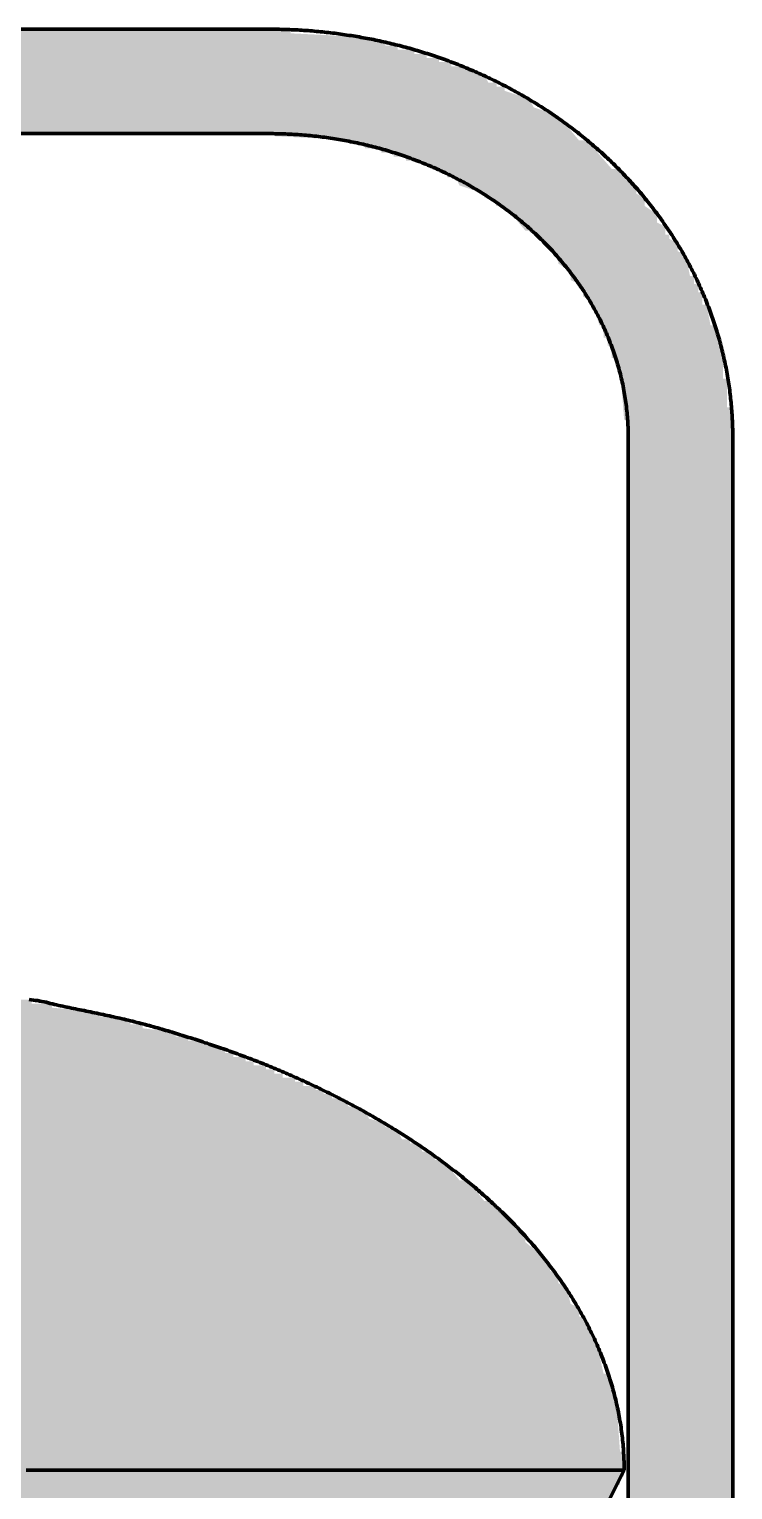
# Model space of a CAD drawing. Header units: millimetres. Extents: x 0 to 420, y 0 to 297.
# Drawn here: x 98.04 to 115.14, y 229.47 to 265 of the extents above; entities that cross this region are included whole.
import ezdxf

# ---------------------------------------------------------------- set-up
doc = ezdxf.new("R2010")
doc.units = ezdxf.units.MM
doc.layers.add('01-VISIBLE', color=7, linetype='CONTINUOUS', lineweight=70)
doc.layers.add('13-GRAFICA', color=30, linetype='CONTINUOUS', lineweight=18)

msp = doc.modelspace()

# ---------------------------------------------------------------- hatches: boundary and pattern name
at = {"layer": '13-GRAFICA', "true_color": 0xb21820}
h = msp.add_hatch(color=7, dxfattribs=at)
h.dxf.hatch_style = 1
h.paths.add_polyline_path([(70.9, 216.4), (70.9, 255.8), (71, 255.8), (71, 256.5), (71.1, 256.5), (71.1, 257.3), (71.2, 257.3), (71.2, 257.6), (71.3, 257.6), (71.4, 258.1), (71.5, 258.1), (71.5, 258.3), (71.6, 258.3), (71.6, 258.6), (71.7, 258.6), (71.7, 258.8), (71.8, 258.8), (71.8, 259), (71.9, 259), (71.9, 259.3), (72, 259.3), (72, 259.5), (72.2, 259.6), (72.2, 259.8), (72.5, 260), (72.5, 260.2), (72.7, 260.3), (72.7, 260.5), (73, 260.7), (73, 260.9), (73.2, 261), (73.2, 261.2), (73.3, 261.2), (73.6, 261.6), (73.8, 261.6), (73.8, 261.7), (73.9, 261.7), (74.4, 262.3), (74.6, 262.3), (75.1, 262.9), (75.3, 262.9), (75.3, 263), (75.7, 263.1), (75.8, 263.3), (76, 263.3), (76, 263.4), (76.2, 263.4), (76.2, 263.5), (76.8, 263.7), (76.9, 263.9), (77.1, 263.9), (77.1, 264), (77.3, 264), (77.3, 264.1), (77.7, 264.1), (77.7, 264.2), (78.3, 264.3), (78.3, 264.4), (78.6, 264.4), (78.6, 264.5), (79, 264.5), (79, 264.6), (79.3, 264.6), (79.3, 264.7), (79.6, 264.7), (79.6, 264.8), (80.6, 264.8), (80.6, 264.9), (81.6, 264.9), (81.6, 265), (104.4, 265), (104.4, 264.9), (106.4, 264.8), (106.4, 264.7), (106.7, 264.7), (106.7, 264.6), (107, 264.6), (107, 264.5), (107.4, 264.5), (107.4, 264.4), (107.7, 264.4), (107.7, 264.3), (108, 264.3), (108, 264.2), (108.3, 264.2), (108.3, 264.1), (108.7, 264.1), (108.7, 264), (109.1, 263.9), (109.2, 263.7), (109.4, 263.7), (109.4, 263.6), (109.6, 263.6), (109.6, 263.5), (110.2, 263.3), (110.3, 263.1), (110.9, 262.9), (111.4, 262.3), (111.6, 262.3), (112.2, 261.6), (112.4, 261.6), (112.4, 261.5), (112.8, 261.2), (112.8, 261), (113, 260.9), (113, 260.7), (113.3, 260.5), (113.3, 260.3), (113.5, 260.2), (113.5, 260), (113.6, 260), (113.6, 259.9), (113.8, 259.8), (113.8, 259.6), (114, 259.5), (114.1, 259), (114.2, 259), (114.2, 258.8), (114.3, 258.8), (114.3, 258.6), (114.4, 258.6), (114.4, 258.3), (114.5, 258.3), (114.6, 257.8), (114.7, 257.8), (114.8, 257.3), (114.9, 257.3), (114.9, 256.5), (115, 256.5), (115, 255.8), (115.1, 255.8), (115.1, 216.4), (114.9, 216.4), (114.8, 216.2), (114.6, 216.2), (114.5, 216), (114.3, 216), (114.2, 215.8), (114, 215.8), (113.9, 215.6), (113.7, 215.6), (113.6, 215.4), (113.4, 215.4), (113.3, 215.2), (113.1, 215.2), (113.1, 215.1), (112.9, 215), (112.9, 209), (112.5, 209), (112.5, 215.6), (112.6, 215.6), (112.6, 255.5), (112.5, 255.5), (112.4, 256.8), (112.3, 256.8), (112.3, 257), (112.2, 257), (112.2, 257.3), (112.1, 257.3), (112.1, 257.5), (112, 257.5), (112, 257.8), (111.9, 257.8), (111.7, 258.4), (111.5, 258.5), (111.5, 258.7), (111.4, 258.7), (111.4, 258.8), (111.2, 258.9), (111.2, 259.1), (110.9, 259.3), (110.9, 259.5), (110.8, 259.5), (110.3, 260.1), (110.1, 260.1), (109.6, 260.7), (109.4, 260.7), (109.3, 260.9), (109.1, 260.9), (109.1, 261), (108.5, 261.2), (108.4, 261.4), (108.2, 261.4), (108.2, 261.5), (108, 261.5), (108, 261.6), (107.8, 261.6), (107.8, 261.7), (107.6, 261.7), (107.6, 261.8), (107.2, 261.8), (107.2, 261.9), (106.9, 261.9), (106.9, 262), (106.6, 262), (106.6, 262.1), (106.2, 262.1), (106.2, 262.2), (105.9, 262.2), (105.9, 262.3), (104, 262.4), (104, 262.5), (82, 262.5), (82, 262.4), (80.1, 262.3), (80.1, 262.2), (79.4, 262.1), (79.4, 262), (79.1, 262), (79.1, 261.9), (78.8, 261.9), (78.8, 261.8), (78.4, 261.8), (78.4, 261.7), (78.2, 261.7), (78.2, 261.6), (77.6, 261.4), (77.5, 261.2), (77.3, 261.2), (77.3, 261.1), (76.7, 260.9), (76.6, 260.7), (76.4, 260.7), (75.9, 260.1), (75.7, 260.1), (75.7, 260), (75.1, 259.5), (75.1, 259.3), (75, 259.3), (75, 259.2), (74.8, 259.1), (74.8, 258.9), (74.5, 258.7), (74.5, 258.5), (74.3, 258.4), (74.3, 258.2), (74.2, 258.2), (74.2, 258), (74.1, 258), (74.1, 257.8), (74, 257.8), (74, 257.5), (73.9, 257.5), (73.8, 257), (73.7, 257), (73.7, 256.8), (73.6, 256.8), (73.5, 255.5), (73.4, 255.5), (73.4, 215.6), (73.5, 215.6), (73.5, 209), (73.1, 209), (73.1, 215), (73, 215), (72.9, 215.2), (72.7, 215.2), (72.6, 215.4), (72.4, 215.4), (72.3, 215.6), (72.1, 215.6), (72, 215.8), (71.8, 215.8), (71.7, 216), (71.5, 216), (71.4, 216.2), (71.2, 216.2), (71.1, 216.4)])
h = msp.add_hatch(color=7, dxfattribs=at)
h.dxf.hatch_style = 1
h.paths.add_polyline_path([(73.9, 229), (73.7, 229.6), (73.6, 229.6), (73.6, 229.8), (73.5, 229.8), (73.5, 230.1), (73.6, 230.1), (73.6, 230.3), (73.7, 230.3), (73.7, 230.6), (73.8, 230.6), (73.8, 230.8), (73.9, 230.8), (73.9, 231.1), (74, 231.1), (74, 231.3), (74.1, 231.3), (74.1, 231.6), (74.2, 231.6), (74.2, 231.8), (74.3, 231.8), (74.3, 232.1), (74.4, 232.1), (74.4, 232.3), (74.5, 232.3), (74.5, 232.6), (74.6, 232.6), (74.6, 232.8), (74.7, 232.8), (74.7, 233.1), (74.8, 233.1), (74.9, 233.5), (75.2, 233.7), (75.2, 233.9), (75.4, 234), (75.4, 234.2), (75.7, 234.4), (75.7, 234.6), (75.9, 234.7), (75.9, 234.9), (76.2, 235.1), (76.2, 235.3), (76.4, 235.4), (76.4, 235.6), (76.7, 235.8), (76.7, 236), (76.8, 236), (77, 236.3), (77.2, 236.3), (77.4, 236.6), (77.6, 236.6), (77.8, 236.9), (78, 236.9), (78.2, 237.2), (78.4, 237.2), (78.5, 237.4), (78.7, 237.4), (78.9, 237.7), (79.1, 237.7), (79.3, 238), (79.5, 238), (79.6, 238.2), (79.8, 238.2), (80, 238.5), (80.2, 238.5), (80.4, 238.8), (80.6, 238.8), (80.6, 238.9), (80.9, 239), (80.9, 239.1), (81.2, 239.1), (81.2, 239.2), (82.1, 239.4), (82.1, 239.5), (82.3, 239.5), (82.3, 239.6), (83.2, 239.8), (83.2, 239.9), (83.4, 239.9), (83.4, 240), (84.3, 240.2), (84.3, 240.3), (84.5, 240.3), (84.5, 240.4), (84.8, 240.4), (84.8, 240.5), (85.7, 240.7), (85.7, 240.8), (86.2, 240.9), (86.2, 241), (86.5, 241), (86.5, 241.1), (87, 241.1), (87, 241.2), (87.5, 241.2), (87.5, 241.3), (88, 241.3), (88, 241.4), (88.5, 241.4), (88.5, 241.5), (97.5, 241.5), (97.5, 241.4), (98.1, 241.4), (98.1, 241.3), (98.6, 241.3), (98.6, 241.2), (99.7, 241.1), (99.7, 241), (100.5, 240.9), (100.5, 240.8), (100.8, 240.8), (100.8, 240.7), (101.6, 240.6), (101.6, 240.5), (101.9, 240.5), (101.9, 240.4), (102.3, 240.4), (102.3, 240.3), (102.6, 240.3), (102.6, 240.2), (102.8, 240.2), (102.8, 240.1), (103, 240.1), (103, 240), (103.3, 240), (103.3, 239.9), (103.5, 239.9), (103.5, 239.8), (103.8, 239.8), (103.8, 239.7), (104, 239.7), (104, 239.6), (104.2, 239.6), (104.2, 239.5), (104.5, 239.5), (104.5, 239.4), (104.7, 239.4), (104.7, 239.3), (105, 239.3), (105, 239.2), (105.2, 239.2), (105.2, 239.1), (105.4, 239.1), (105.4, 239), (105.7, 239), (105.8, 238.8), (106.2, 238.7), (106.3, 238.5), (106.7, 238.4), (106.7, 238.3), (107, 238.2), (107.1, 238), (107.3, 238), (107.3, 237.9), (107.5, 237.9), (107.6, 237.7), (107.8, 237.7), (107.9, 237.5), (108.1, 237.5), (108.5, 237), (108.7, 237), (109.1, 236.5), (109.3, 236.5), (109.3, 236.4), (110.1, 235.7), (110.1, 235.5), (110.7, 235), (110.7, 234.8), (110.9, 234.7), (110.9, 234.5), (111.1, 234.4), (111.2, 234), (111.4, 233.9), (111.4, 233.7), (111.6, 233.6), (111.6, 233.4), (111.7, 233.4), (111.7, 233.2), (111.8, 233.2), (112, 232.3), (112.1, 232.3), (112.2, 231.8), (112.3, 231.8), (112.4, 230.4), (112.5, 230.4), (112.5, 229.8), (112.4, 229.8), (112.4, 229.6), (112.3, 229.6), (112.1, 229)])

# ---------------------------------------------------------------- linework, layer by layer
at = {"layer": '01-VISIBLE'}
for p, q in [((82.13, 265), (103.87, 265)), ((82.13, 262.46), (103.87, 262.46)), ((112.6, 255.07), (112.6, 250.462)), ((115.14, 255.07), (115.14, 250.462)), ((112.6, 245.462), (112.6, 216.5)), ((115.14, 245.462), (115.14, 216.5)), ((112.025, 229), (112.5, 229.95))]:
    msp.add_line(p, q, dxfattribs=at)
for points in [[(103.87, 265), (103.92, 265), (103.97, 265), (104.02, 264.999), (104.07, 264.998), (104.12, 264.998), (104.17, 264.996), (104.22, 264.995), (104.27, 264.994), (104.32, 264.992), (104.37, 264.99), (104.42, 264.988), (104.47, 264.986), (104.52, 264.983), (104.57, 264.981), (104.62, 264.978), (104.67, 264.975), (104.72, 264.972), (104.77, 264.968), (104.82, 264.965), (104.87, 264.961), (104.92, 264.957), (104.97, 264.953), (105.02, 264.948), (105.07, 264.944), (105.119, 264.939), (105.169, 264.934), (105.219, 264.929), (105.269, 264.923), (105.319, 264.918), (105.368, 264.912), (105.418, 264.906), (105.468, 264.9), (105.517, 264.894), (105.567, 264.887), (105.617, 264.88), (105.666, 264.873), (105.716, 264.866), (105.765, 264.859), (105.815, 264.851), (105.864, 264.844), (105.914, 264.836), (105.963, 264.828), (106.012, 264.819), (106.062, 264.811), (106.111, 264.802), (106.16, 264.793), (106.209, 264.784), (106.259, 264.775), (106.308, 264.765), (106.357, 264.756), (106.406, 264.746), (106.455, 264.736), (106.504, 264.726), (106.553, 264.715), (106.602, 264.704), (106.651, 264.694), (106.7, 264.683), (106.748, 264.671), (106.797, 264.66), (106.846, 264.648), (106.894, 264.636), (106.943, 264.624), (106.992, 264.612), (107.04, 264.6), (107.089, 264.587), (107.137, 264.574), (107.185, 264.561), (107.234, 264.548), (107.282, 264.535), (107.33, 264.521), (107.378, 264.508), (107.426, 264.494), (107.474, 264.479), (107.522, 264.465), (107.57, 264.451), (107.618, 264.436), (107.666, 264.421), (107.713, 264.406), (107.761, 264.391), (107.809, 264.375), (107.856, 264.359), (107.904, 264.343), (107.951, 264.327), (107.998, 264.311), (108.046, 264.295), (108.093, 264.278), (108.14, 264.261), (108.187, 264.244), (108.234, 264.227), (108.281, 264.209), (108.328, 264.192), (108.375, 264.174), (108.421, 264.156), (108.468, 264.138), (108.515, 264.119), (108.561, 264.101), (108.607, 264.082), (108.654, 264.063), (108.7, 264.044), (108.746, 264.024), (108.792, 264.005), (108.838, 263.985), (108.884, 263.965), (108.93, 263.945), (108.976, 263.924), (109.021, 263.904), (109.067, 263.883), (109.112, 263.862), (109.158, 263.841), (109.203, 263.82), (109.248, 263.798), (109.293, 263.777), (109.338, 263.755), (109.383, 263.733), (109.428, 263.711), (109.473, 263.688), (109.518, 263.665), (109.562, 263.643), (109.607, 263.62), (109.651, 263.596), (109.695, 263.573), (109.739, 263.549), (109.783, 263.526), (109.827, 263.502), (109.871, 263.478), (109.915, 263.453), (109.959, 263.429), (110.002, 263.404), (110.046, 263.379), (110.089, 263.354), (110.132, 263.329), (110.175, 263.303), (110.218, 263.278), (110.261, 263.252), (110.304, 263.226), (110.346, 263.199), (110.389, 263.173), (110.431, 263.146), (110.474, 263.12), (110.516, 263.093), (110.558, 263.066), (110.6, 263.038), (110.642, 263.011), (110.683, 262.983), (110.725, 262.955), (110.766, 262.927), (110.808, 262.899), (110.849, 262.87), (110.89, 262.842), (110.931, 262.813), (110.972, 262.784), (111.012, 262.755), (111.053, 262.725), (111.093, 262.696), (111.133, 262.666), (111.174, 262.636), (111.214, 262.606), (111.253, 262.576), (111.293, 262.545), (111.333, 262.514), (111.372, 262.484), (111.411, 262.453), (111.451, 262.421), (111.49, 262.39), (111.528, 262.359), (111.567, 262.327), (111.606, 262.295), (111.644, 262.263), (111.682, 262.231), (111.721, 262.198), (111.759, 262.166), (111.796, 262.133), (111.834, 262.1), (111.872, 262.067), (111.909, 262.033), (111.946, 262), (111.983, 261.966), (112.02, 261.932), (112.057, 261.898), (112.093, 261.864), (112.13, 261.83), (112.166, 261.795), (112.202, 261.76), (112.238, 261.726), (112.274, 261.69), (112.309, 261.655), (112.345, 261.62), (112.38, 261.584), (112.415, 261.549), (112.45, 261.513), (112.485, 261.477), (112.519, 261.44), (112.553, 261.404), (112.588, 261.367), (112.622, 261.331), (112.655, 261.294), (112.689, 261.257), (112.723, 261.219), (112.756, 261.182), (112.789, 261.144), (112.822, 261.107), (112.855, 261.069), (112.887, 261.031), (112.919, 260.993), (112.952, 260.954), (112.984, 260.916), (113.015, 260.877), (113.047, 260.838), (113.078, 260.799), (113.11, 260.76), (113.141, 260.721), (113.171, 260.681), (113.202, 260.642), (113.232, 260.602), (113.263, 260.562), (113.293, 260.522), (113.322, 260.482), (113.352, 260.441), (113.381, 260.401), (113.41, 260.36), (113.439, 260.319), (113.468, 260.278), (113.497, 260.237), (113.525, 260.196), (113.553, 260.155), (113.581, 260.113), (113.609, 260.071), (113.636, 260.029), (113.664, 259.988), (113.691, 259.945), (113.718, 259.903), (113.744, 259.861), (113.771, 259.818), (113.797, 259.776), (113.823, 259.733), (113.848, 259.69), (113.874, 259.647), (113.899, 259.604), (113.924, 259.56), (113.949, 259.517), (113.974, 259.473), (113.998, 259.429), (114.022, 259.386), (114.046, 259.342), (114.07, 259.297), (114.093, 259.253), (114.116, 259.209), (114.139, 259.164), (114.162, 259.12), (114.185, 259.075), (114.207, 259.03), (114.229, 258.985), (114.251, 258.94), (114.272, 258.895), (114.293, 258.85), (114.314, 258.804), (114.335, 258.759), (114.356, 258.713), (114.376, 258.667), (114.396, 258.621), (114.416, 258.575), (114.435, 258.529), (114.455, 258.483), (114.474, 258.437), (114.493, 258.39), (114.511, 258.344), (114.529, 258.297), (114.547, 258.251), (114.565, 258.204), (114.583, 258.157), (114.6, 258.11), (114.617, 258.063), (114.634, 258.016), (114.65, 257.968), (114.666, 257.921), (114.682, 257.874), (114.698, 257.826), (114.714, 257.779), (114.729, 257.731), (114.744, 257.683), (114.758, 257.635), (114.773, 257.587), (114.787, 257.539), (114.801, 257.491), (114.814, 257.443), (114.827, 257.395), (114.84, 257.346), (114.853, 257.298), (114.866, 257.249), (114.878, 257.201), (114.89, 257.152), (114.902, 257.104), (114.913, 257.055), (114.924, 257.006), (114.935, 256.957), (114.946, 256.908), (114.956, 256.859), (114.966, 256.81), (114.976, 256.761), (114.985, 256.712), (114.994, 256.663), (115.003, 256.614), (115.012, 256.564), (115.02, 256.515), (115.028, 256.465), (115.036, 256.416), (115.044, 256.367), (115.051, 256.317), (115.058, 256.267), (115.065, 256.218), (115.071, 256.168), (115.077, 256.118), (115.083, 256.069), (115.089, 256.019), (115.094, 255.969), (115.099, 255.919), (115.103, 255.87), (115.108, 255.82), (115.112, 255.77), (115.116, 255.72), (115.119, 255.67), (115.123, 255.62), (115.126, 255.57), (115.128, 255.52), (115.131, 255.47), (115.133, 255.42), (115.135, 255.37), (115.136, 255.32), (115.138, 255.27), (115.139, 255.22), (115.139, 255.17), (115.14, 255.12), (115.14, 255.07)], [(112.6, 255.07), (112.6, 255.12), (112.599, 255.17), (112.598, 255.22), (112.597, 255.27), (112.595, 255.32), (112.593, 255.37), (112.59, 255.42), (112.587, 255.47), (112.584, 255.52), (112.58, 255.57), (112.576, 255.62), (112.571, 255.67), (112.566, 255.72), (112.561, 255.77), (112.555, 255.82), (112.549, 255.869), (112.542, 255.919), (112.535, 255.969), (112.527, 256.018), (112.52, 256.068), (112.512, 256.117), (112.503, 256.167), (112.494, 256.216), (112.485, 256.265), (112.475, 256.314), (112.465, 256.363), (112.454, 256.412), (112.443, 256.461), (112.432, 256.51), (112.42, 256.559), (112.408, 256.608), (112.396, 256.656), (112.383, 256.705), (112.37, 256.753), (112.356, 256.801), (112.342, 256.849), (112.328, 256.897), (112.313, 256.945), (112.298, 256.993), (112.283, 257.041), (112.267, 257.088), (112.251, 257.136), (112.234, 257.183), (112.217, 257.23), (112.2, 257.277), (112.182, 257.324), (112.164, 257.371), (112.146, 257.418), (112.127, 257.464), (112.108, 257.51), (112.089, 257.557), (112.069, 257.603), (112.049, 257.649), (112.029, 257.694), (112.008, 257.74), (111.987, 257.786), (111.966, 257.831), (111.944, 257.876), (111.922, 257.921), (111.899, 257.966), (111.877, 258.01), (111.853, 258.055), (111.83, 258.099), (111.806, 258.143), (111.782, 258.187), (111.758, 258.231), (111.733, 258.275), (111.708, 258.318), (111.683, 258.362), (111.657, 258.405), (111.632, 258.448), (111.605, 258.49), (111.579, 258.533), (111.552, 258.575), (111.525, 258.617), (111.498, 258.659), (111.47, 258.701), (111.442, 258.743), (111.414, 258.784), (111.385, 258.825), (111.356, 258.866), (111.327, 258.907), (111.298, 258.948), (111.268, 258.988), (111.238, 259.028), (111.208, 259.068), (111.177, 259.108), (111.147, 259.147), (111.115, 259.187), (111.084, 259.226), (111.053, 259.265), (111.021, 259.304), (110.989, 259.342), (110.956, 259.38), (110.924, 259.418), (110.891, 259.456), (110.858, 259.494), (110.825, 259.531), (110.791, 259.569), (110.757, 259.606), (110.723, 259.642), (110.689, 259.679), (110.654, 259.715), (110.62, 259.751), (110.585, 259.787), (110.549, 259.823), (110.514, 259.858), (110.478, 259.894), (110.442, 259.929), (110.406, 259.963), (110.37, 259.998), (110.334, 260.032), (110.297, 260.066), (110.26, 260.1), (110.223, 260.134), (110.185, 260.167), (110.148, 260.2), (110.11, 260.233), (110.072, 260.266), (110.034, 260.298), (109.995, 260.331), (109.957, 260.363), (109.918, 260.394), (109.879, 260.426), (109.84, 260.457), (109.801, 260.488), (109.761, 260.519), (109.721, 260.55), (109.681, 260.58), (109.641, 260.61), (109.601, 260.64), (109.561, 260.67), (109.52, 260.699), (109.479, 260.728), (109.438, 260.757), (109.397, 260.786), (109.356, 260.814), (109.315, 260.842), (109.273, 260.87), (109.231, 260.898), (109.189, 260.926), (109.147, 260.953), (109.105, 260.98), (109.063, 261.007), (109.02, 261.033), (108.978, 261.059), (108.935, 261.085), (108.892, 261.111), (108.849, 261.137), (108.805, 261.162), (108.762, 261.187), (108.718, 261.212), (108.675, 261.237), (108.631, 261.261), (108.587, 261.285), (108.543, 261.309), (108.499, 261.332), (108.454, 261.356), (108.41, 261.379), (108.365, 261.402), (108.321, 261.424), (108.276, 261.447), (108.231, 261.469), (108.186, 261.491), (108.141, 261.513), (108.095, 261.534), (108.05, 261.555), (108.004, 261.576), (107.959, 261.597), (107.913, 261.617), (107.867, 261.637), (107.821, 261.657), (107.775, 261.677), (107.729, 261.697), (107.682, 261.716), (107.636, 261.735), (107.59, 261.753), (107.543, 261.772), (107.496, 261.79), (107.45, 261.808), (107.403, 261.826), (107.356, 261.843), (107.309, 261.861), (107.262, 261.878), (107.214, 261.894), (107.167, 261.911), (107.12, 261.927), (107.072, 261.943), (107.025, 261.959), (106.977, 261.975), (106.929, 261.99), (106.881, 262.005), (106.833, 262.02), (106.786, 262.034), (106.738, 262.049), (106.689, 262.063), (106.641, 262.077), (106.593, 262.09), (106.545, 262.103), (106.496, 262.117), (106.448, 262.129), (106.399, 262.142), (106.351, 262.154), (106.302, 262.166), (106.253, 262.178), (106.205, 262.19), (106.156, 262.201), (106.107, 262.212), (106.058, 262.223), (106.009, 262.234), (105.96, 262.244), (105.911, 262.255), (105.862, 262.264), (105.813, 262.274), (105.763, 262.283), (105.714, 262.293), (105.665, 262.302), (105.616, 262.31), (105.566, 262.319), (105.517, 262.327), (105.467, 262.335), (105.418, 262.343), (105.368, 262.35), (105.319, 262.357), (105.269, 262.364), (105.219, 262.371), (105.17, 262.377), (105.12, 262.384), (105.07, 262.39), (105.02, 262.395), (104.97, 262.401), (104.921, 262.406), (104.871, 262.411), (104.821, 262.416), (104.771, 262.42), (104.721, 262.425), (104.671, 262.429), (104.621, 262.433), (104.571, 262.436), (104.521, 262.439), (104.471, 262.442), (104.421, 262.445), (104.371, 262.448), (104.321, 262.45), (104.271, 262.452), (104.221, 262.454), (104.171, 262.456), (104.121, 262.457), (104.07, 262.458), (104.02, 262.459), (103.97, 262.46), (103.92, 262.46), (103.87, 262.46)], [(112.6, 250.462), (112.6, 250.412), (112.6, 250.362), (112.6, 250.312), (112.6, 250.262), (112.6, 250.212), (112.6, 250.162), (112.6, 250.112), (112.6, 250.062), (112.6, 250.012), (112.6, 249.962), (112.6, 249.912), (112.6, 249.862), (112.6, 249.812), (112.6, 249.762), (112.6, 249.712), (112.6, 249.662), (112.6, 249.612), (112.6, 249.562), (112.6, 249.512), (112.6, 249.462), (112.6, 249.412), (112.6, 249.362), (112.6, 249.312), (112.6, 249.262), (112.6, 249.212), (112.6, 249.162), (112.6, 249.112), (112.6, 249.062), (112.6, 249.012), (112.6, 248.962), (112.6, 248.912), (112.6, 248.862), (112.6, 248.812), (112.6, 248.762), (112.6, 248.712), (112.6, 248.662), (112.6, 248.612), (112.6, 248.562), (112.6, 248.512), (112.6, 248.462), (112.6, 248.412), (112.6, 248.362), (112.6, 248.312), (112.6, 248.262), (112.6, 248.212), (112.6, 248.162), (112.6, 248.112), (112.6, 248.062), (112.6, 248.012), (112.6, 247.962), (112.6, 247.912), (112.6, 247.862), (112.6, 247.812), (112.6, 247.762), (112.6, 247.712), (112.6, 247.662), (112.6, 247.612), (112.6, 247.562), (112.6, 247.512), (112.6, 247.462), (112.6, 247.412), (112.6, 247.362), (112.6, 247.312), (112.6, 247.262), (112.6, 247.212), (112.6, 247.162), (112.6, 247.112), (112.6, 247.062), (112.6, 247.012), (112.6, 246.962), (112.6, 246.912), (112.6, 246.862), (112.6, 246.812), (112.6, 246.762), (112.6, 246.712), (112.6, 246.662), (112.6, 246.612), (112.6, 246.562), (112.6, 246.512), (112.6, 246.462), (112.6, 246.412), (112.6, 246.362), (112.6, 246.312), (112.6, 246.262), (112.6, 246.212), (112.6, 246.162), (112.6, 246.112), (112.6, 246.062), (112.6, 246.012), (112.6, 245.962), (112.6, 245.912), (112.6, 245.862), (112.6, 245.812), (112.6, 245.762), (112.6, 245.712), (112.6, 245.662), (112.6, 245.612), (112.6, 245.562), (112.6, 245.512), (112.6, 245.462)], [(115.14, 250.462), (115.14, 250.412), (115.14, 250.362), (115.14, 250.312), (115.14, 250.262), (115.14, 250.212), (115.14, 250.162), (115.14, 250.112), (115.14, 250.062), (115.14, 250.012), (115.14, 249.962), (115.14, 249.912), (115.14, 249.862), (115.14, 249.812), (115.14, 249.762), (115.14, 249.712), (115.14, 249.662), (115.14, 249.612), (115.14, 249.562), (115.14, 249.512), (115.14, 249.462), (115.14, 249.412), (115.14, 249.362), (115.14, 249.312), (115.14, 249.262), (115.14, 249.212), (115.14, 249.162), (115.14, 249.112), (115.14, 249.062), (115.14, 249.012), (115.14, 248.962), (115.14, 248.912), (115.14, 248.862), (115.14, 248.812), (115.14, 248.762), (115.14, 248.712), (115.14, 248.662), (115.14, 248.612), (115.14, 248.562), (115.14, 248.512), (115.14, 248.462), (115.14, 248.412), (115.14, 248.362), (115.14, 248.312), (115.14, 248.262), (115.14, 248.212), (115.14, 248.162), (115.14, 248.112), (115.14, 248.062), (115.14, 248.012), (115.14, 247.962), (115.14, 247.912), (115.14, 247.862), (115.14, 247.812), (115.14, 247.762), (115.14, 247.712), (115.14, 247.662), (115.14, 247.612), (115.14, 247.562), (115.14, 247.512), (115.14, 247.462), (115.14, 247.412), (115.14, 247.362), (115.14, 247.312), (115.14, 247.262), (115.14, 247.212), (115.14, 247.162), (115.14, 247.112), (115.14, 247.062), (115.14, 247.012), (115.14, 246.962), (115.14, 246.912), (115.14, 246.862), (115.14, 246.812), (115.14, 246.762), (115.14, 246.712), (115.14, 246.662), (115.14, 246.612), (115.14, 246.562), (115.14, 246.512), (115.14, 246.462), (115.14, 246.412), (115.14, 246.362), (115.14, 246.312), (115.14, 246.262), (115.14, 246.212), (115.14, 246.162), (115.14, 246.112), (115.14, 246.062), (115.14, 246.012), (115.14, 245.962), (115.14, 245.912), (115.14, 245.862), (115.14, 245.812), (115.14, 245.762), (115.14, 245.712), (115.14, 245.662), (115.14, 245.612), (115.14, 245.562), (115.14, 245.512), (115.14, 245.462)], [(112.5, 229.95), (112.5, 230.002), (112.499, 230.055), (112.498, 230.107), (112.497, 230.16), (112.495, 230.212), (112.493, 230.265), (112.491, 230.317), (112.488, 230.369), (112.485, 230.422), (112.481, 230.474), (112.477, 230.526), (112.473, 230.578), (112.468, 230.631), (112.463, 230.683), (112.457, 230.735), (112.451, 230.787), (112.445, 230.839), (112.438, 230.891), (112.431, 230.943), (112.424, 230.995), (112.416, 231.047), (112.408, 231.099), (112.399, 231.15), (112.391, 231.202), (112.381, 231.254), (112.372, 231.305), (112.362, 231.357), (112.351, 231.408), (112.341, 231.459), (112.33, 231.511), (112.318, 231.562), (112.307, 231.613), (112.295, 231.664), (112.282, 231.715), (112.269, 231.766), (112.256, 231.817), (112.243, 231.867), (112.229, 231.918), (112.215, 231.968), (112.2, 232.019), (112.185, 232.069), (112.17, 232.119), (112.154, 232.169), (112.139, 232.219), (112.122, 232.269), (112.106, 232.319), (112.089, 232.368), (112.072, 232.418), (112.054, 232.467), (112.036, 232.517), (112.018, 232.566), (112, 232.615), (111.981, 232.664), (111.962, 232.713), (111.942, 232.761), (111.923, 232.81), (111.903, 232.858), (111.882, 232.907), (111.862, 232.955), (111.841, 233.003), (111.819, 233.051), (111.798, 233.099), (111.776, 233.146), (111.754, 233.194), (111.731, 233.241), (111.709, 233.289), (111.686, 233.336), (111.662, 233.383), (111.639, 233.43), (111.615, 233.476), (111.591, 233.523), (111.567, 233.569), (111.542, 233.616), (111.517, 233.662), (111.492, 233.708), (111.466, 233.753), (111.441, 233.799), (111.415, 233.845), (111.389, 233.89), (111.362, 233.935), (111.335, 233.981), (111.308, 234.025), (111.281, 234.07), (111.254, 234.115), (111.226, 234.159), (111.198, 234.204), (111.17, 234.248), (111.141, 234.292), (111.113, 234.336), (111.084, 234.38), (111.055, 234.423), (111.025, 234.467), (110.996, 234.51), (110.966, 234.553), (110.936, 234.596), (110.906, 234.639), (110.875, 234.682), (110.844, 234.724), (110.814, 234.767), (110.782, 234.809), (110.751, 234.851), (110.72, 234.893), (110.688, 234.934), (110.656, 234.976), (110.624, 235.017), (110.591, 235.059), (110.559, 235.1), (110.526, 235.141), (110.493, 235.182), (110.46, 235.222), (110.427, 235.263), (110.393, 235.303), (110.36, 235.343), (110.326, 235.383), (110.292, 235.423), (110.257, 235.463), (110.223, 235.502), (110.188, 235.542), (110.154, 235.581), (110.119, 235.62), (110.083, 235.659), (110.048, 235.698), (110.013, 235.736), (109.977, 235.775), (109.941, 235.813), (109.905, 235.851), (109.869, 235.889), (109.833, 235.927), (109.796, 235.965), (109.76, 236.002), (109.723, 236.04), (109.686, 236.077), (109.649, 236.114), (109.612, 236.151), (109.574, 236.188), (109.537, 236.224), (109.499, 236.261), (109.461, 236.297), (109.423, 236.333), (109.385, 236.369), (109.347, 236.405), (109.309, 236.441), (109.27, 236.476), (109.231, 236.512), (109.193, 236.547), (109.154, 236.582), (109.115, 236.617), (109.075, 236.652), (109.036, 236.687), (108.997, 236.721), (108.957, 236.755), (108.917, 236.79), (108.877, 236.824), (108.837, 236.858), (108.797, 236.891), (108.757, 236.925), (108.717, 236.959), (108.676, 236.992), (108.636, 237.025), (108.595, 237.058), (108.554, 237.091), (108.513, 237.124), (108.472, 237.156), (108.431, 237.189), (108.39, 237.221), (108.348, 237.253), (108.307, 237.285), (108.265, 237.317), (108.223, 237.349), (108.182, 237.381), (108.14, 237.412), (108.098, 237.443), (108.055, 237.475), (108.013, 237.506), (107.971, 237.537), (107.928, 237.567), (107.886, 237.598), (107.843, 237.629), (107.8, 237.659), (107.758, 237.689), (107.715, 237.719), (107.672, 237.749), (107.629, 237.779), (107.585, 237.809), (107.542, 237.838), (107.499, 237.868), (107.455, 237.897), (107.411, 237.926), (107.368, 237.955), (107.324, 237.984), (107.28, 238.013), (107.236, 238.041), (107.192, 238.07), (107.148, 238.098), (107.104, 238.126), (107.06, 238.154), (107.015, 238.182), (106.971, 238.21), (106.926, 238.238), (106.882, 238.265), (106.837, 238.293), (106.792, 238.32), (106.747, 238.347), (106.702, 238.374), (106.657, 238.401), (106.612, 238.428), (106.567, 238.455), (106.522, 238.481), (106.477, 238.507), (106.431, 238.534), (106.386, 238.56), (106.34, 238.586), (106.295, 238.612), (106.249, 238.638), (106.203, 238.663), (106.157, 238.689), (106.112, 238.714), (106.066, 238.739), (106.02, 238.764), (105.973, 238.789), (105.927, 238.814), (105.881, 238.839), (105.835, 238.864), (105.788, 238.888), (105.742, 238.913), (105.696, 238.937), (105.649, 238.961), (105.602, 238.985), (105.556, 239.009), (105.509, 239.033), (105.462, 239.056), (105.415, 239.08), (105.368, 239.103), (105.322, 239.127), (105.274, 239.15), (105.227, 239.173), (105.18, 239.196), (105.133, 239.219), (105.086, 239.241), (105.039, 239.264), (104.991, 239.287), (104.944, 239.309), (104.896, 239.331), (104.849, 239.353), (104.801, 239.375), (104.754, 239.397), (104.706, 239.419), (104.658, 239.441), (104.61, 239.463), (104.563, 239.484), (104.515, 239.505), (104.467, 239.527), (104.419, 239.548), (104.371, 239.569), (104.323, 239.59), (104.275, 239.611), (104.226, 239.631), (104.178, 239.652), (104.13, 239.672), (104.082, 239.693), (104.033, 239.713), (103.985, 239.733), (103.936, 239.753), (103.888, 239.773), (103.839, 239.793), (103.791, 239.813), (103.742, 239.832), (103.693, 239.852), (103.645, 239.871), (103.596, 239.89), (103.547, 239.909), (103.498, 239.928), (103.449, 239.947), (103.4, 239.966), (103.351, 239.985), (103.302, 240.003), (103.253, 240.021), (103.204, 240.04), (103.155, 240.058), (103.106, 240.076), (103.056, 240.094), (103.007, 240.112), (102.958, 240.129), (102.908, 240.147), (102.859, 240.164), (102.809, 240.182), (102.76, 240.199), (102.71, 240.216), (102.661, 240.233), (102.611, 240.25), (102.561, 240.267), (102.512, 240.284), (102.462, 240.301), (102.412, 240.317), (102.363, 240.334), (102.313, 240.35), (102.263, 240.367), (102.213, 240.383), (102.163, 240.399), (102.113, 240.416), (102.064, 240.432), (102.014, 240.448), (101.964, 240.464), (101.914, 240.479), (101.864, 240.495), (101.814, 240.511), (101.764, 240.527), (101.714, 240.542), (101.663, 240.558), (101.613, 240.573), (101.563, 240.588), (101.513, 240.604), (101.463, 240.619), (101.413, 240.634), (101.362, 240.649), (101.312, 240.664), (101.262, 240.679), (101.211, 240.693), (101.161, 240.708), (101.111, 240.722), (101.06, 240.736), (101.01, 240.75), (100.959, 240.764), (100.908, 240.778), (100.858, 240.792), (100.807, 240.805), (100.756, 240.818), (100.706, 240.831), (100.655, 240.844), (100.604, 240.857), (100.553, 240.87), (100.502, 240.882), (100.451, 240.895), (100.4, 240.907), (100.349, 240.919), (100.298, 240.931), (100.247, 240.943), (100.196, 240.955), (100.145, 240.966), (100.094, 240.977), (100.042, 240.989), (99.991, 241), (99.94, 241.011), (99.889, 241.022), (99.837, 241.033), (99.786, 241.044), (99.735, 241.055), (99.684, 241.065), (99.632, 241.076), (99.581, 241.087), (99.529, 241.097), (99.478, 241.108), (99.427, 241.118), (99.375, 241.129), (99.324, 241.139), (99.273, 241.15), (99.221, 241.16), (99.17, 241.17), (99.118, 241.181), (99.067, 241.191), (99.016, 241.202), (98.964, 241.212), (98.913, 241.223), (98.862, 241.234), (98.81, 241.244), (98.759, 241.255), (98.708, 241.267), (98.657, 241.278), (98.606, 241.291), (98.555, 241.304), (98.505, 241.32), (98.455, 241.334), (98.403, 241.345), (98.352, 241.355), (98.3, 241.363), (98.248, 241.372), (98.196, 241.379), (98.145, 241.387), (98.093, 241.394), (98.041, 241.402)], [(97.972, 229.95), (98.07, 229.95), (98.168, 229.95), (98.265, 229.95), (98.362, 229.95), (98.46, 229.95), (98.557, 229.95), (98.655, 229.95), (98.752, 229.95), (98.85, 229.95), (98.947, 229.95), (99.045, 229.95), (99.142, 229.95), (99.24, 229.95), (99.338, 229.95), (99.435, 229.95), (99.532, 229.95), (99.63, 229.95), (99.728, 229.95), (99.825, 229.95), (99.922, 229.95), (100.02, 229.95), (100.118, 229.95), (100.215, 229.95), (100.312, 229.95), (100.41, 229.95), (100.508, 229.95), (100.605, 229.95), (100.703, 229.95), (100.8, 229.95), (100.897, 229.95), (100.995, 229.95), (101.093, 229.95), (101.19, 229.95), (101.287, 229.95), (101.385, 229.95), (101.483, 229.95), (101.58, 229.95), (101.677, 229.95), (101.775, 229.95), (101.872, 229.95), (101.97, 229.95), (102.067, 229.95), (102.165, 229.95), (102.263, 229.95), (102.36, 229.95), (102.457, 229.95), (102.555, 229.95), (102.653, 229.95), (102.75, 229.95), (102.847, 229.95), (102.945, 229.95), (103.042, 229.95), (103.14, 229.95), (103.238, 229.95), (103.335, 229.95), (103.433, 229.95), (103.53, 229.95), (103.627, 229.95), (103.725, 229.95), (103.822, 229.95), (103.92, 229.95), (104.017, 229.95), (104.115, 229.95), (104.212, 229.95), (104.31, 229.95), (104.407, 229.95), (104.505, 229.95), (104.603, 229.95), (104.7, 229.95), (104.797, 229.95), (104.895, 229.95), (104.992, 229.95), (105.09, 229.95), (105.188, 229.95), (105.285, 229.95), (105.382, 229.95), (105.48, 229.95), (105.578, 229.95), (105.675, 229.95), (105.772, 229.95), (105.87, 229.95), (105.968, 229.95), (106.065, 229.95), (106.163, 229.95), (106.26, 229.95), (106.357, 229.95), (106.455, 229.95), (106.553, 229.95), (106.65, 229.95), (106.748, 229.95), (106.845, 229.95), (106.943, 229.95), (107.04, 229.95), (107.138, 229.95), (107.235, 229.95), (107.332, 229.95), (107.43, 229.95), (107.528, 229.95), (107.625, 229.95), (107.723, 229.95), (107.82, 229.95), (107.918, 229.95), (108.015, 229.95), (108.113, 229.95), (108.21, 229.95), (108.308, 229.95), (108.405, 229.95), (108.502, 229.95), (108.6, 229.95), (108.698, 229.95), (108.795, 229.95), (108.892, 229.95), (108.99, 229.95), (109.088, 229.95), (109.185, 229.95), (109.282, 229.95), (109.38, 229.95), (109.478, 229.95), (109.575, 229.95), (109.672, 229.95), (109.77, 229.95), (109.868, 229.95), (109.965, 229.95), (110.063, 229.95), (110.16, 229.95), (110.257, 229.95), (110.355, 229.95), (110.453, 229.95), (110.55, 229.95), (110.648, 229.95), (110.745, 229.95), (110.843, 229.95), (110.94, 229.95), (111.038, 229.95), (111.135, 229.95), (111.233, 229.95), (111.33, 229.95), (111.428, 229.95), (111.525, 229.95), (111.623, 229.95), (111.72, 229.95), (111.818, 229.95), (111.915, 229.95), (112.013, 229.95), (112.11, 229.95), (112.208, 229.95), (112.305, 229.95), (112.403, 229.95), (112.5, 229.95)]]:
    msp.add_lwpolyline(points, dxfattribs=at)

doc.saveas('drawing.dxf')
